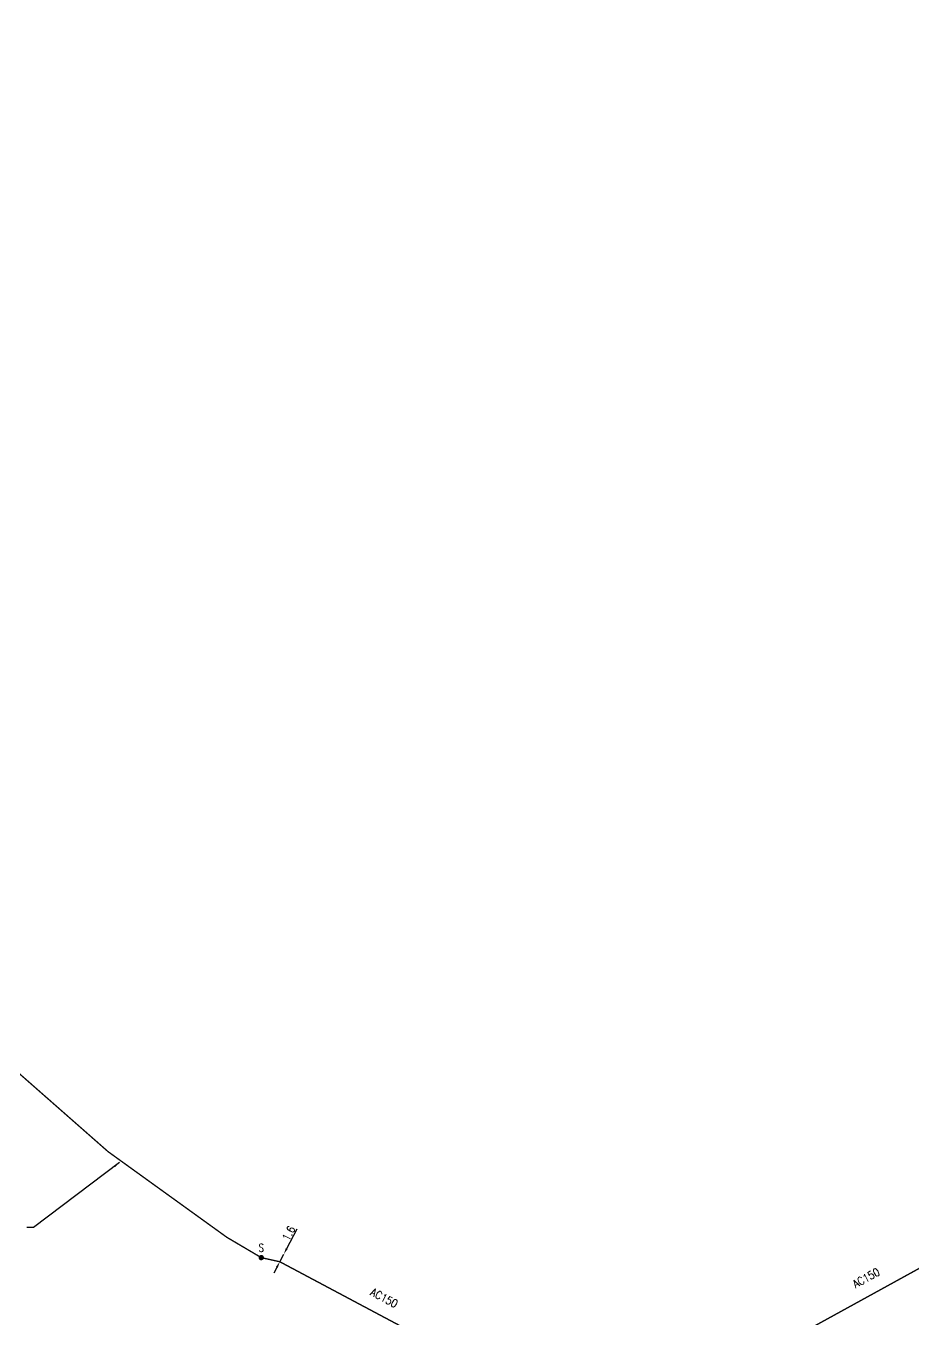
# Model space of a CAD drawing. Header units: millimetres. Extents: x 149996 to 151004, y 126998 to 128018.
# Drawn here: x 150177 to 150343.2, y 127601.9 to 127844.3 of the extents above; entities that cross this region are included whole.
import ezdxf
from ezdxf.enums import TextEntityAlignment as Align

# ---------------------------------------------------------------- set-up
doc = ezdxf.new("R2010")
doc.units = ezdxf.units.MM
doc.header["$PDMODE"] = 34
doc.linetypes.add('L_25_AP', pattern=[2000, 1000, 1000])
doc.layers.get('0').update_dxf_attribs({"linetype": 'CONTINUOUS'})
doc.layers.get('DEFPOINTS').update_dxf_attribs({"linetype": 'CONTINUOUS'})
doc.layers.add('L_150', color=1, linetype='CONTINUOUS')
doc.layers.add('L_300', color=7, linetype='CONTINUOUS')
doc.styles.add('G_ROMANS', font='ROMANS.SHX', dxfattribs={"width": 0.75})
doc.styles.get("Standard").update_dxf_attribs({"font": 'romans.shx', "width": 0.85})
doc.dimstyles.get("Standard").update_dxf_attribs({"dimtxt": 1.5, "dimasz": 1.2, "dimexe": 0.625, "dimexo": 0.625, "dimgap": 0.25, "dimtad": 1, "dimdec": 1, "dimzin": 0, "dimdsep": 46, "dimtxsty": 'Standard', "dimcen": -0.5, "dimadec": 0, "dimazin": 0, "dimtfac": 1, "dimtdec": 1, "dimtmove": 0, "dimatfit": 3, "dimfxl": 0, "dimtolj": 1, "dimtzin": 0, "dimarcsym": 0})

# ---------------------------------------------------------------- blocks, each defined once
blk = doc.blocks.new('*D705')
at = {"layer": 'DEFPOINTS', "color": 0, "linetype": 'Continuous', "transparency": 16777216}
for p in [(150225.31, 127614.07), (150225.31, 127614.07), (150224.56, 127612.65)]:
    blk.add_point(p, dxfattribs=at)
at = {"layer": 'L_150', "color": 0, "linetype": 'Continuous', "lineweight": -2, "transparency": 16777216}
for p, q in [((150225.87, 127615.13), (150227.82, 127618.84)), ((150224.56, 127612.65), (150225.31, 127614.07)), ((150224, 127611.59), (150223.44, 127610.53))]:
    blk.add_line(p, q, dxfattribs=at)
at = {"layer": 'L_150', "color": 0, "linetype": 'Continuous', "transparency": 16777216}
for points in [[(150225.69, 127615.22), (150226.04, 127615.04), (150225.31, 127614.07)], [(150223.82, 127611.68), (150224.18, 127611.5), (150224.56, 127612.65)]]:
    blk.add_solid(points, dxfattribs=at)
at = {"layer": 'L_150', "color": 0, "linetype": 'Continuous', "transparency": 16777216, "insert": (150226.24, 127617.98), "char_height": 1.5, "attachment_point": 5, "rotation": 62.2103}
blk.add_mtext('\\A1;1.6', dxfattribs=at)
blk = doc.blocks.new('L_300_11')
at = {"color": 0, "linetype": 'Continuous', "const_width": 0.497, "flags": 128}
blk.add_lwpolyline([(-0.25, 0, 1), (0.25, 0, 1)], format="xyb", close=True, dxfattribs=at)
at = {"color": 0, "linetype": 'Continuous', "style": 'G_ROMANS', "width": 0.75}
blk.add_text('S', height=1.5, dxfattribs=at).set_placement((0, 1.85), align=Align.MIDDLE)
at = {"color": 0, "linetype": 'Continuous', "style": 'G_ROMANS', "width": 0.75, "flags": 3}
for tag, p in [('DEF_LEG', (0, -5)), ('DEF_COUP', (0, -7.5)), ('DEF_TYPE', (0, -10))]:
    blk.add_attdef(tag, text='', height=1.2, dxfattribs=at).set_placement(p, align=Align.MIDDLE)

msp = doc.modelspace()

# ---------------------------------------------------------------- linework, layer by layer
at = {"layer": 'L_150', "linetype": 'L_25_AP', "const_width": 0.25, "flags": 128}
msp.add_lwpolyline([(150409.2, 127648.37), (150406.02, 127647.32), (150405.87, 127646.73), (150405.5, 127646.51), (150386.16, 127635.13), (150379.26, 127631.26), (150368.42, 127625.13), (150364.59, 127622.97), (150359.98, 127620), (150356.68, 127618.19), (150314.25, 127594.84), (150307.18, 127590.53), (150296.84, 127585.32), (150291.01, 127584.25), (150291.01, 127584.25), (150280.19, 127584.5), (150275.82, 127585.86), (150265.81, 127590.68), (150224.56, 127612.65), (150221.09, 127613.42), (150214.64, 127617.23), (150192.38, 127633.29), (150169.01, 127653.85), (150162.1, 127659.72), (150157.26, 127665.27), (150144.18, 127676.25), (150134.45, 127684.41), (150131.51, 127686.87), (150125.43, 127679.54), (150115.54, 127689.83), (150109.03, 127698.69), (150104.09, 127708.08), (150098.4, 127718.92), (150092.74, 127729.94), (150070.81, 127773.92), (150065.64, 127784.35), (150061.7, 127786.66), (150047.34, 127802.26), (150047.34, 127802.26), (150025.95, 127822.52), (150018.97, 127828.43), (150012.35, 127834.03), (150002.99, 127841.53), (150000, 127844.15)], dxfattribs=at)

# ---------------------------------------------------------------- block references
at = {"layer": 'L_300'}
msp.add_blockref('L_300_11', (150221.09, 127613.42), dxfattribs=at)

# ---------------------------------------------------------------- texts
at = {"layer": 'L_150', "linetype": 'Continuous', "width": 0.85}
for rotation, p in [(28.8262, (150332.4, 127607.66)), (331.8621, (150241.37, 127606.49))]:
    msp.add_text('AC150', height=1.5, rotation=rotation, dxfattribs=at).set_placement(p)

# ---------------------------------------------------------------- dimensions: what is measured, and where the dimension line sits
at = {"layer": 'L_150', "linetype": 'Continuous'}
dim = msp.add_linear_dim(base=(150225.31, 127614.07), p1=(150224.56, 127612.65), p2=(150225.31, 127614.07), angle=242.2103, dimstyle='Standard', dxfattribs=at)
dim.commit()
dim.dimension.update_dxf_attribs({"geometry": '*D705', "text_midpoint": (150227.12, 127617.51), "dimtype": 160})

# ---------------------------------------------------------------- leaders
msp.add_leader([(150194.54, 127631.24), (150178.39, 127619.09), (150177.19, 127619.09)], dimstyle='Standard', dxfattribs=at)

doc.saveas('drawing.dxf')
